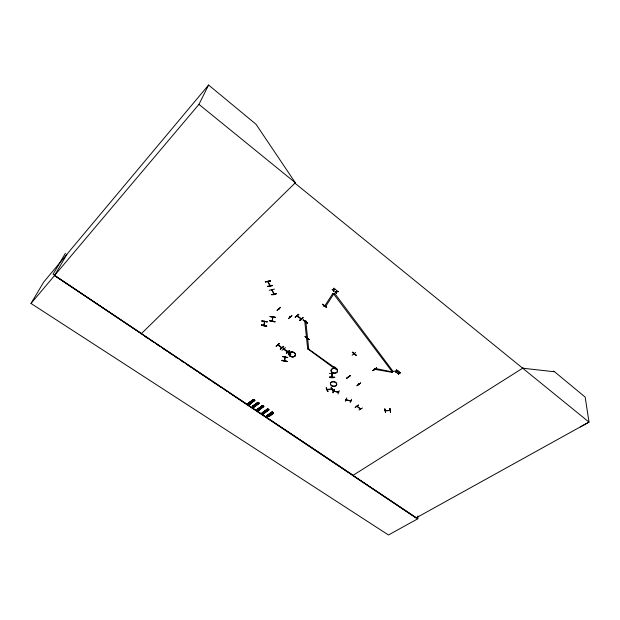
<?xml version="1.0" encoding="UTF-8"?>
<svg xmlns="http://www.w3.org/2000/svg" width="620" height="620" viewBox="0 0 620 620"><rect width="100%" height="100%" fill="white"/><g stroke="black" fill="none" stroke-linecap="round" stroke-linejoin="round"><path stroke-width="0.93" d="M334.722 377.255C331.77 378.998 324.438 375.836 334.722 377.278M334.699 377.433L329.538 377.208M297.615 315.805L297.391 316.332L297.639 315.999M271.335 294.477C271.157 295.244 276.838 294.508 276.489 293.43M267.429 286.456C276.791 283.774 271.715 286.866 267.483 286.262M66.859 254.425L43.679 282.1L31 303.459L388.469 534.982L417.818 518.769L417.95 515.933M360.654 408.572L360.615 408.968L357.019 406.054M400.613 372.744L400.303 372.512M399.032 372.697L398.637 374.317L398.365 373.899M398.35 374.1L398.691 372.728M397.094 372.953L398.675 372.922L399.032 371.558M400.288 372.713L399.017 372.899L399.327 371.775M398.629 373.194L397.404 373.178M398.156 370.899L397.846 370.667M396.575 370.853L396.18 372.473L395.909 372.062M395.893 372.263L396.234 370.884M394.638 371.109L396.219 371.086L396.575 369.714M397.831 370.869L396.56 371.054L396.862 369.931M396.172 371.357L394.94 371.334M375.038 368.396L392.305 371.915L393.227 371.287M385.221 410.642L390.135 410.44L390.104 410.053M385.307 410.285L385.315 410.835L390.158 410.556L390.166 410.084M389.864 408.526L390.569 412.052M374.519 368.706L374.79 369.342L392.135 372.341M392.103 372.643L392.336 371.613M389.755 410.068L389.763 410.618L389.654 410.207M385.508 412.471L384.842 408.774M385.656 410.269L385.663 410.812L385.756 410.401M384.795 408.921L385.547 412.502M385.206 410.324L385.307 410.812M261.446 324.942C265.864 327.344 270.863 326.128 261.438 324.988M261.834 321.09L267.22 321.842L261.88 320.889M375.007 368.691L374.821 369.419L374.782 368.9M374.604 369.032L374.635 369.435L374.317 368.792M374.441 368.699L374.48 369.055M267.871 281.666L267.979 281.232L268.111 282.053L268.251 281.271M264.43 321.292L263.919 325.547M264.639 321.679L264.19 325.608L264.329 324.934M372.953 370.512L376.596 367.923L372.93 370.481M270.064 285.161L269.925 285.936L269.917 285.425M273.839 293.779L271.762 289.858M274.954 321.912C270.452 319.664 265.368 320.602 274.962 321.865M270.111 316.642L275.528 317.394L270.134 316.409M362.499 407.975L358.949 410.045M272.172 321.098L272.537 320.478M272.971 316.797L272.831 317.595L272.699 317.099M272.203 321.129L272.676 317.153M275.512 317.363L270.119 316.556M360.204 408.464L360.507 409.084L360.483 408.689M360.166 408.867L360.321 408.386M360.422 409.053L360.398 408.386M358.554 405.154L355.214 407.41M355.19 407.41L358.6 405.023M357.353 406.239L357.167 406.743L356.981 406.03M360.507 382.974L356.981 385.671L360.592 383.253M358.833 383.974L358.786 384.385L358.523 383.981M358.647 383.888L358.484 384.353M357.081 385.718L360.522 382.997M332.056 376.603L332.026 377.324L331.808 373.558M346.099 399.846L346.099 399.334L346.092 399.861L350.804 401.132L350.866 400.621M350.897 400.667L350.781 401.14M351.649 399.249L350.199 402.543M352.113 355.26L355.554 352.47M356.113 355.291L352.253 352.168L356.136 355.097M350.463 400.543L350.401 401.055L350.401 400.629M354.237 353.904L354.237 353.563M354.276 353.532L354.438 354.268L354.005 353.942M354.438 353.834L354.315 354.361L353.726 353.989M346.487 399.59L346.557 399.427M346.758 397.877L345.301 401.349M350.254 375.743L346.658 378.208L350.285 375.542M353.772 353.648L353.749 354.005M353.927 353.687L353.857 354.19L354.028 353.462M348.494 376.712L348.642 376.976M348.82 376.72L348.579 377.208L348.618 376.619M287.091 361.631C283.758 359.592 277.326 360.305 287.099 361.584M282.557 356.508L287.726 357.461M284.596 360.212L284.642 360.964L285.223 357.228M285.138 357.593L285.091 356.833M284.456 360.879L284.952 357.244M261.392 325.167L266.716 326.066L261.392 325.136M338.202 391.801L338.489 392.398L338.605 391.863M338.032 394.049L339.287 390.6M338.163 392.142L338.264 391.778M338.698 391.925L338.605 392.39L333.669 391.197M269.63 320.765L274.993 321.664M333.397 366.397L337.048 369.574L337.272 369.233M334.242 389.329L333.079 392.77M334.211 391.305L334.219 390.778M331.305 387.244L332.676 390.693M333.754 390.701L334.157 391.142M333.754 391.236L333.87 390.693M308.086 349.045L334.42 368.435L335.133 367.637M331.94 388.817L327.065 389.445M335.296 367.621L335.629 367.675M335.327 367.536L335.273 367.885M334.513 373.48L329.313 373.364M335.567 367.358L335.404 368.071L335.645 367.358M335.412 368.04L335.776 367.459M332.235 376.611L332.212 376.999M332.25 377.262L332.281 376.913M331.328 388.88L331.452 389.252L331.429 388.724M331.793 373.612L331.863 373.217L332.01 373.992L332.119 373.565M332.01 373.992L332.041 373.224M333.18 366.715L337.226 369.404M327.546 389.376L327.515 389.887L327.476 389.344M326.26 387.864L327.864 391.445M327.143 389.399L327.182 389.941L331.785 389.197M281.992 360.453L287.122 361.421L282.03 360.305M336.133 292.911L336.42 293.345L336.699 292.005L338.435 291.516M338.396 291.71L338.094 291.26M336.094 293.105L336.365 291.849M334.722 291.826L336.397 291.532M336.358 291.726L336.675 290.168M338.055 291.454L336.753 291.493M336.722 291.687L336.993 290.416M335.691 289.408L335.35 289.145M393.204 371.589L334.746 293.454M336.335 292.043L335.056 292.082M333.389 290.803L333.715 291.051M333.676 291.245L333.986 289.703M335.319 289.339L334.017 289.385M333.978 289.579L333.932 288.052L333.614 289.618L331.979 289.718M324.136 305.73C323.973 306.908 325.027 305.133 325.531 306.683L333.816 293.849M324.562 306.241L332.839 293.399M333.358 290.997L333.63 289.742M333.591 289.935L332.32 289.982M322.478 304.234L326.624 307.28M324.082 305.916L324.299 306.241L324.508 305.49M324.183 306.272L324.392 305.521M324.554 305.993L324.655 305.598M335.087 367.931L307.729 348.487M308.031 349.339L308.752 348.517M309.07 339.442L305.164 336.482M307.032 338.272L306.59 338.349L307.009 337.753M307.148 337.853L307.094 338.218M306.97 337.776L306.729 338.512L306.652 337.97M307.047 338.226L306.699 338.505L306.892 337.776M305.443 321.152L305.551 321.664L305.908 321.059M305.559 321.354L305.691 320.951M308.69 348.812L305.784 321.021M307.675 348.781L304.761 321.253M303.389 319.904L303.157 320.253L307.427 323.19M303.017 317.401C303.467 317.657 299.739 321.757 299.499 320.284M300.808 318.44L300.762 318.827M300.933 318.339L300.839 318.641M301.119 318.703L301.119 319.099L301.297 318.556M301.343 318.649L297.158 315.89M290.896 354.167L286.727 351.416M289.401 352.168L289.106 352.408M298.615 314.309L295.081 317.215L298.832 314.294M288.951 352.245L288.85 352.679L289.214 352.377M297.081 315.658L297.058 316.091L297.205 315.557M289.183 352.067L288.99 352.78L289.261 352.067M284.642 360.964L284.774 360.243M288.021 351.439L287.851 351.966L287.548 351.331M287.657 351.238L287.478 351.734L287.734 351.238M295.298 317.324L298.794 314.433M287.851 351.579L283.898 348.742M288.067 351.524C287.897 352.323 282.48 349.324 284.41 348.882M284.541 360.243L284.719 360.631M285.13 357.632L285.27 356.864M285.2 357.562L285.316 356.957M286.502 353.377L289.656 350.409L286.332 353.253M268.421 416.338L267.158 415.563M283.859 349.13L284.007 348.649M291.904 315.859L288.331 318.696L291.842 315.611M289.873 316.804L289.974 317.316L290.175 316.812M290.051 316.696L289.889 317.029M290.191 316.797L289.951 317.045M283.766 346.665L280.255 349.238L283.58 346.332M265.933 411.858L264.678 410.998M281.558 347.27L281.433 347.696L281.984 347.464M281.976 347.409L281.805 347.936L281.813 347.541M265.376 412.277L264.097 411.502M279.45 343.62L276.117 346.286L279.225 343.457M263.446 413.997L261.997 412.998L267.514 408.906L268.886 409.743L263.415 413.982C259.323 412.517 267.406 411.494 268.08 409.091M263.95 413.339L262.671 412.564M277.83 344.697L277.799 345.123L277.946 344.604M278.062 344.635L281.906 347.804M278.349 344.836L278.178 345.363L278.186 344.968M276.187 346.154L279.248 343.449M259.292 409.688L258.005 408.906M259.85 409.27L258.563 408.487M255.657 405.751L254.363 404.961M277.07 310.38L280.558 307.303M254.239 406.829L252.968 405.961M279.015 308.582L278.938 309.21L278.814 308.683M278.737 309.086L278.93 308.582M279.163 308.698L278.76 309.07M277.125 310.248L280.411 307.396M257.773 402.341L259.23 403.333L253.681 407.247M272.785 316.766L272.63 317.502M272.831 317.595L272.994 316.89M251.325 402.837L250.023 402.047M251.875 402.411L250.573 401.621M249.217 404.472L254.44 400.109L254.859 400.404L249.372 404.573L247.93 403.581L253.41 399.396L254.804 400.249L249.395 404.589L248.078 403.473L253.781 399.536L248.364 403.884L253.991 399.59M250.255 403.721L249 402.768M273.653 293.392L273.738 294.159L273.831 293.361M272.025 289.486L273.924 294.082L274.048 293.694M267.22 321.842L261.841 321.013M264.67 321.617L264.314 321.951M264.035 324.88L264.244 325.275M264.097 324.849L263.95 325.539M274.466 289.098L269.258 290.3M271.777 289.897L272.188 290.261M272.048 290.098L272.118 289.563M272.165 290.3L272.265 289.865M264.36 322.005L264.5 321.214M264.678 321.245L264.608 321.64M264.724 321.338L264.36 321.958M270.576 281L265.267 281.844L270.607 280.798M269.995 285.13L269.863 285.897L270.212 285.464M268.158 281.193L268.305 281.914M268.282 281.953L268.398 281.581M332.855 392.739L334.017 389.298M272.234 320.819L272.909 317.223M350.238 375.697L346.758 378.223M290.733 354.315L286.742 351.385M353.152 475.276L54.576 275.466L198.942 104.369L208.599 85.017L256.021 124.264L295.291 182.691L294.864 183.117L589 422.096L580.366 426.94M31 303.459L54.467 275.644L67.084 254.037L208.599 85.017M65.418 253.254L53.072 274.272L141.438 333.599M326.205 388.019L327.81 391.6M267.902 281.658L269.878 285.882M141.135 333.893L295.353 182.745L198.942 104.369M285.495 347.626L282.007 350.23M280.325 349.076L283.611 346.371M299.46 320.478L303.01 317.572L299.522 320.494M322.439 304.296L326.593 307.474M324.345 305.877L324.035 306.164L324.392 305.823M286.285 353.26L289.625 350.54M305.179 336.497L309.093 339.435M249.124 404.403L254.727 400.094L253.642 399.35L247.961 403.604L253.781 399.536M248.984 404.31L254.634 400.233M248.953 404.286L254.781 400.28M258.183 402.628L257.874 402.341L252.27 406.488L257.998 402.287L259.067 403.023L253.41 407.216L259.207 403.333M253.735 407.487L252.41 406.379L258.013 402.504M258.129 402.465L252.72 406.79M258.339 402.519L252.472 406.619M258.904 403.062L253.286 407.185L253.658 407.332M259.152 403.178L253.386 407.2M257.13 409.743L262.586 405.464L256.959 409.626L258.416 410.626M262.694 405.457L257.315 409.812M263.849 406.394L258.339 410.463L257.161 409.758L262.71 405.658M257.238 409.82L262.826 405.635M257.37 409.913L263.035 405.689M258.098 410.355L263.763 406.193M262.012 413.021L267.739 408.859L268.809 409.595L263.035 413.718M262.159 413.121L267.879 409.091M352.408 352.214L356.151 355.237M262.245 413.176L267.879 409.037M268.762 409.766L263.004 413.703L268.716 409.735M263.004 413.695L268.94 409.897M272.428 412.23L266.817 416.183C266.546 418.477 276.729 413.067 272.118 411.905L266.492 416.028L266.894 416.299L272.575 412.122M266.6 416.028L272.234 411.889M266.67 416.136L272.374 412.122L272.025 411.951M273.211 412.757L267.483 416.694L273.42 412.912M273.126 412.594L267.483 416.702L273.296 412.618M273.428 412.92L267.84 416.834M333.7 391.05L338.644 392.274M372.907 370.675L376.58 368.055L372.946 370.675M346.053 399.683L350.812 400.985M523.14 367.908L352.811 475.493L416.036 517.94M326.632 307.412L322.47 304.226M332.785 293.686L333.769 294.144L334.692 293.74M305.024 336.59L309.07 339.582M263.492 406.216C261.733 408.82 252.015 415.012 263.849 406.34L262.578 405.472M265.368 282.015L270.568 280.93M277.861 344.945L278.318 345.262M271.289 294.671L276.474 293.655M333.955 289.897L335.66 289.602M331.328 387.267L332.692 390.84M396.513 371.326L398.141 371.101M398.978 373.17L400.597 372.946M360.476 409.053L357.035 406.418M304.699 321.54L305.753 321.563M522.675 368.203L553.722 371.69L553.644 371.008L585.179 397.094L589 422.096L416.16 517.87L229.671 393.119M331.103 387.267L332.646 390.894M282.542 356.647L287.703 357.593M268.065 281.526L270.095 285.836M389.895 408.689L390.553 412.254M390.6 412.222L389.895 408.541M281.736 347.882L277.814 345.108M354.214 354.315L353.942 354.113M301.049 319.044L297.073 316.076M331.987 373.604L332.204 377.293M54.467 275.644L417.818 518.769M144.359 336.048L148.382 338.737M150.8 340.357L154.016 342.511M156.426 344.123L159.65 346.278M162.866 348.432L166.896 351.122M168.5 352.199L172.523 354.896M174.941 356.508L178.157 358.662M181.381 360.817L183.791 362.429M187.015 364.583L191.844 367.815M193.456 368.892L197.478 371.582M199.082 372.659L210.351 380.2M211.963 381.277L215.985 383.966M217.597 385.043L221.619 387.733M224.037 389.352L227.253 391.507M267.181 409.278L268.243 410.006M271.669 412.308L272.73 413.029M257.432 402.713L258.509 403.45M262.02 405.891L263.283 406.759M267.065 409.293L268.321 410.161M271.552 412.323L272.808 413.183M252.968 399.792L254.246 400.675M257.315 402.721L258.587 403.597M333.32 366.606L337.241 369.435M333.769 294.144L392.305 371.915M263.678 406.332L258.176 410.456M326.228 387.887L327.833 391.646M250.604 402.109L251.317 402.271L250.604 402.109M254.944 405.023L255.657 405.186L254.944 405.023M259.633 408.177L260.346 408.34L259.656 408.115M264.67 411.556L265.383 411.719L264.694 411.494M269.15 414.571L269.863 414.733L269.15 414.571M269.855 415.284L268.599 414.431L269.855 415.284M270.413 414.873L269.165 414.013L270.413 414.873M268.801 416.067L267.546 415.206L268.801 416.067M269.359 415.648L268.103 414.796L269.359 415.648M264.322 413.06L263.066 412.199L264.322 413.06M264.88 412.649L263.624 411.789L264.88 412.649M260.904 408.479L259.633 407.611L260.904 408.479M260.346 408.898L259.075 408.03L260.346 408.898M258.92 409.967L257.656 409.099L258.92 409.967M256.215 405.325L254.944 404.457L256.215 405.325M254.611 406.542L253.34 405.674L254.611 406.542M255.161 406.123L253.89 405.255L255.161 406.123M250.829 403.217L249.55 402.341L250.829 403.217M249.906 403.922L248.628 403.046L249.906 403.922M307.458 323.144L303.335 320.067L307.458 323.144M332.149 372.287A3.24 2.341 9.1 0 0 337.435 371.411A3.24 2.341 9.1 0 0 333.273 368.381A3.24 2.341 9.1 0 0 332.149 372.287M332.119 372.442A3.247 2.341 9.1 0 0 337.42 371.558A3.247 2.341 9.1 0 0 333.25 368.528A3.247 2.341 9.1 0 0 332.119 372.442M331.437 385.609A3.201 2.279 9.1 0 0 336.66 384.764A3.201 2.279 9.1 0 0 332.545 381.812A3.201 2.279 9.1 0 0 331.437 385.609M331.467 385.454A3.193 2.271 9.1 0 0 336.675 384.617A3.193 2.271 9.1 0 0 332.568 381.664A3.193 2.271 9.1 0 0 331.467 385.454M290.152 356.19A3.27 2.387 12.2 0 0 295.415 355.26A3.27 2.387 12.2 0 0 291.098 352.168A3.27 2.387 12.2 0 0 290.152 356.19M290.183 356.035A3.263 2.379 12.2 0 0 295.438 355.113A3.263 2.379 12.2 0 0 291.137 352.021A3.27 2.387 12.2 0 0 290.183 356.043A3.27 2.387 12.2 0 0 295.446 355.121A3.27 2.387 12.2 0 0 291.129 352.021A3.263 2.379 12.2 0 0 290.183 356.035"/></g></svg>
